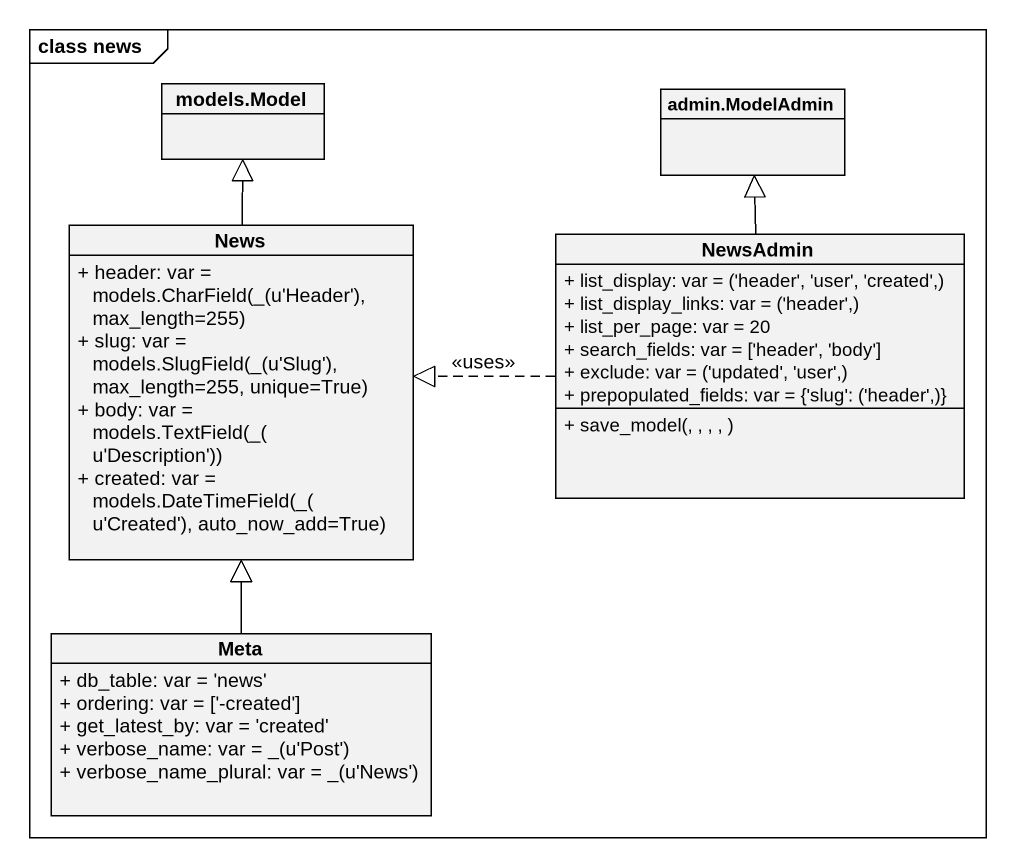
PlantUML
@startuml
mainframe class news
hide circle
hide empty members
skinparam classAttributeIconSize 0
class "models.Model" as models_Model
class "admin.ModelAdmin" as admin_ModelAdmin
class News {
  {field} + header: var = models.CharField(_(u'Header'), max_length=255)
  {field} + slug: var = models.SlugField(_(u'Slug'), max_length=255, unique=True)
  {field} + body: var = models.TextField(_(u'Description'))
  {field} + created: var = models.DateTimeField(_(u'Created'), auto_now_add=True)
}
class NewsAdmin {
  {field} + list_display: var = ('header', 'user', 'created',)
  {field} + list_display_links: var = ('header',)
  + list_per_page: var = 20
  + search_fields: var = ['header', 'body']
  {field} + exclude: var = ('updated', 'user',)
  {field} + prepopulated_fields: var = {'slug': ('header',)}
  + save_model(, , , , )
}
class Meta {
  + db_table: var = 'news'
  + ordering: var = ['-created']
  + get_latest_by: var = 'created'
  {field} + verbose_name: var = _(u'Post')
  {field} + verbose_name_plural: var = _(u'News')
}
News -up-|> models_Model
NewsAdmin -up-|> admin_ModelAdmin
NewsAdmin .left.|> News : <<uses>>
Meta -up-|> News
@enduml
